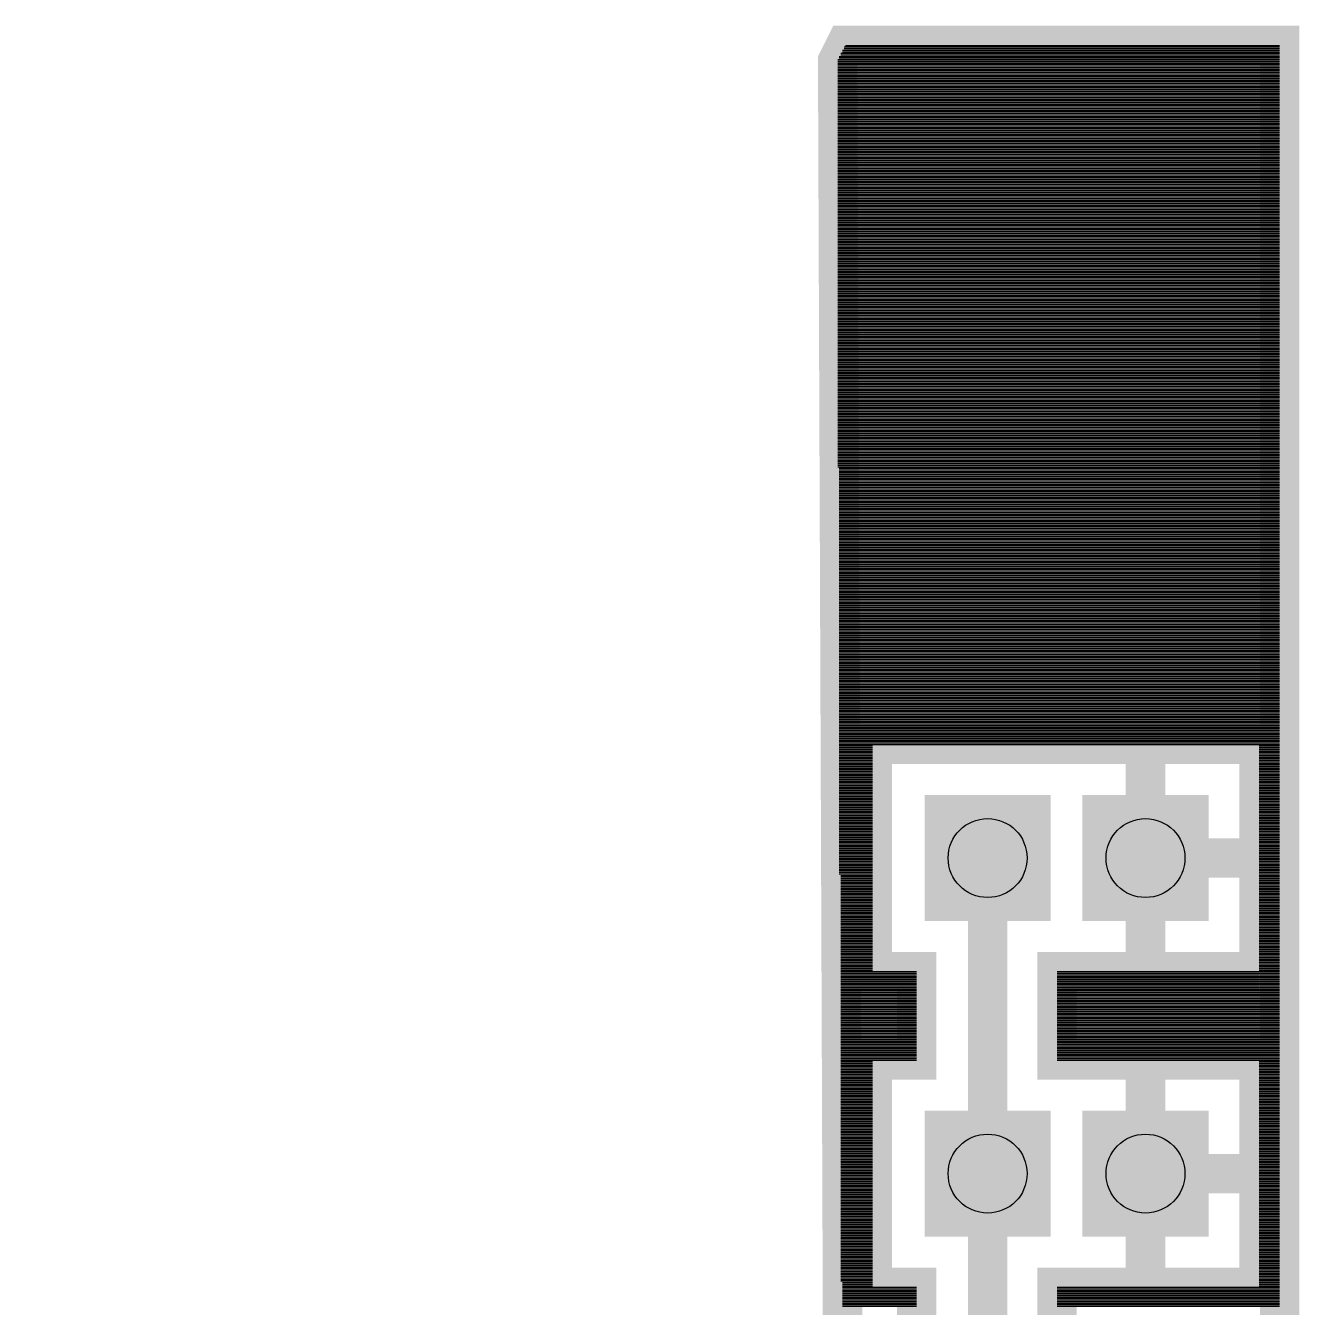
# Model space of a CAD drawing. Extents: x -0.8 to 0.8, y -0.8 to 0.8.
# Drawn here: x -0.005 to 0.802, y -0.013 to 0.799 of the extents above; entities that cross this region are included whole.
import ezdxf

# ---------------------------------------------------------------- set-up
doc = ezdxf.new("R2010")
doc.units = 0
doc.layers.get('0').update_dxf_attribs({"linetype": 'CONTINUOUS'})

# ---------------------------------------------------------------- blocks, each defined once
blk = doc.blocks.new('RPAD')
blk.add_trace([(-0.5, -0.5), (-0.5, 0.5), (0.5, -0.5), (0.5, 0.5)])

msp = doc.modelspace()

# ---------------------------------------------------------------- linework, layer by layer
for points, const_width in [([(0.51, 0.777), (0.515, -0.512), (-0.79, -0.507), (-0.79, -0.782), (0.79, -0.787), (0.79, 0.787), (0.515, 0.787), (0.51, 0.777)], 0.025), ([(-0.784, -0.787), (0.789, -0.787), (0.789, 0.787), (0.514, 0.787), (0.514, -0.511), (-0.785, -0.511), (-0.784, -0.787)], 0.008), ([(-0.147, -0.525), (-0.002, -0.525), (-0.002, -0.552), (0.047, -0.552), (0.047, -0.525), (0.192, -0.525), (0.192, -0.552), (0.481, -0.552), (0.56, -0.473), (0.56, -0.194), (0.532, -0.194), (0.532, -0.05), (0.56, -0.05), (0.56, 0), (0.532, 0), (0.532, 0.144), (0.56, 0.144), (0.56, 0.2), (0.532, 0.2), (0.532, 0.344), (0.777, 0.344), (0.777, 0.2)], 0.025), ([(0.705, 0.344), (0.705, 0.272)], 0.025), ([(0.605, 0.272), (0.605, 0.072), (0.605, -0.122)], 0.025), ([(0.777, 0.272), (0.705, 0.272)], 0.025), ([(0.705, 0.2), (0.705, 0.272)], 0.025), ([(0.777, 0.2), (0.649, 0.2), (0.649, 0.144), (0.777, 0.144), (0.777, 0), (0.649, 0), (0.649, -0.05)], 0.025), ([(0.705, 0.144), (0.705, 0.072)], 0.025), ([(0.777, 0.072), (0.705, 0.072)], 0.025), ([(0.705, 0), (0.705, 0.072)], 0.025)]:
    msp.add_lwpolyline(points, dxfattribs=dict(const_width=const_width))
for points in [[(0.511, 0.78), (0.79, 0.78)], [(0.512, 0.782), (0.79, 0.782)], [(0.512, 0.781), (0.79, 0.781)], [(0.513, 0.784), (0.79, 0.784)], [(0.513, 0.783), (0.79, 0.783)], [(0.514, 0.786), (0.79, 0.786)], [(0.514, 0.785), (0.79, 0.785)], [(0.515, 0.787), (0.79, 0.787)], [(0.51, 0.778), (0.79, 0.778)], [(0.51, 0.777), (0.79, 0.777)], [(0.51, 0.776), (0.79, 0.776)], [(0.51, 0.775), (0.79, 0.775)], [(0.51, 0.774), (0.79, 0.774)], [(0.51, 0.773), (0.79, 0.773)], [(0.51, 0.772), (0.79, 0.772)], [(0.511, 0.779), (0.79, 0.779)], [(0.51, 0.771), (0.79, 0.771)], [(0.51, 0.77), (0.79, 0.77)], [(0.51, 0.769), (0.79, 0.769)], [(0.51, 0.768), (0.79, 0.768)], [(0.51, 0.767), (0.79, 0.767)], [(0.51, 0.766), (0.79, 0.766)], [(0.51, 0.765), (0.79, 0.765)], [(0.51, 0.764), (0.79, 0.764)], [(0.51, 0.763), (0.79, 0.763)], [(0.51, 0.762), (0.79, 0.762)], [(0.51, 0.761), (0.79, 0.761)], [(0.51, 0.76), (0.79, 0.76)], [(0.51, 0.759), (0.79, 0.759)], [(0.51, 0.758), (0.79, 0.758)], [(0.51, 0.757), (0.79, 0.757)], [(0.51, 0.756), (0.79, 0.756)], [(0.51, 0.755), (0.79, 0.755)], [(0.51, 0.754), (0.79, 0.754)], [(0.51, 0.753), (0.79, 0.753)], [(0.51, 0.752), (0.79, 0.752)], [(0.51, 0.751), (0.79, 0.751)], [(0.51, 0.75), (0.79, 0.75)], [(0.51, 0.749), (0.79, 0.749)], [(0.51, 0.748), (0.79, 0.748)], [(0.51, 0.747), (0.79, 0.747)], [(0.51, 0.746), (0.79, 0.746)], [(0.51, 0.745), (0.79, 0.745)], [(0.51, 0.744), (0.79, 0.744)], [(0.51, 0.743), (0.79, 0.743)], [(0.51, 0.742), (0.79, 0.742)], [(0.51, 0.741), (0.79, 0.741)], [(0.51, 0.74), (0.79, 0.74)], [(0.51, 0.739), (0.79, 0.739)], [(0.51, 0.738), (0.79, 0.738)], [(0.51, 0.737), (0.79, 0.737)], [(0.51, 0.736), (0.79, 0.736)], [(0.51, 0.735), (0.79, 0.735)], [(0.51, 0.734), (0.79, 0.734)], [(0.51, 0.733), (0.79, 0.733)], [(0.51, 0.732), (0.79, 0.732)], [(0.51, 0.731), (0.79, 0.731)], [(0.51, 0.73), (0.79, 0.73)], [(0.51, 0.729), (0.79, 0.729)], [(0.51, 0.728), (0.79, 0.728)], [(0.51, 0.727), (0.79, 0.727)], [(0.51, 0.726), (0.79, 0.726)], [(0.51, 0.725), (0.79, 0.725)], [(0.51, 0.724), (0.79, 0.724)], [(0.51, 0.723), (0.79, 0.723)], [(0.51, 0.722), (0.79, 0.722)], [(0.51, 0.721), (0.79, 0.721)], [(0.51, 0.72), (0.79, 0.72)], [(0.51, 0.719), (0.79, 0.719)], [(0.51, 0.718), (0.79, 0.718)], [(0.51, 0.717), (0.79, 0.717)], [(0.51, 0.716), (0.79, 0.716)], [(0.51, 0.715), (0.79, 0.715)], [(0.51, 0.714), (0.79, 0.714)], [(0.51, 0.713), (0.79, 0.713)], [(0.51, 0.712), (0.79, 0.712)], [(0.51, 0.711), (0.79, 0.711)], [(0.51, 0.71), (0.79, 0.71)], [(0.51, 0.709), (0.79, 0.709)], [(0.51, 0.708), (0.79, 0.708)], [(0.51, 0.707), (0.79, 0.707)], [(0.51, 0.706), (0.79, 0.706)], [(0.51, 0.705), (0.79, 0.705)], [(0.51, 0.704), (0.79, 0.704)], [(0.51, 0.703), (0.79, 0.703)], [(0.51, 0.702), (0.79, 0.702)], [(0.51, 0.701), (0.79, 0.701)], [(0.51, 0.7), (0.79, 0.7)], [(0.51, 0.699), (0.79, 0.699)], [(0.51, 0.698), (0.79, 0.698)], [(0.51, 0.697), (0.79, 0.697)], [(0.51, 0.696), (0.79, 0.696)], [(0.51, 0.695), (0.79, 0.695)], [(0.51, 0.694), (0.79, 0.694)], [(0.51, 0.693), (0.79, 0.693)], [(0.51, 0.692), (0.79, 0.692)], [(0.51, 0.691), (0.79, 0.691)], [(0.51, 0.69), (0.79, 0.69)], [(0.51, 0.689), (0.79, 0.689)], [(0.51, 0.688), (0.79, 0.688)], [(0.51, 0.687), (0.79, 0.687)], [(0.51, 0.686), (0.79, 0.686)], [(0.51, 0.685), (0.79, 0.685)], [(0.51, 0.684), (0.79, 0.684)], [(0.51, 0.683), (0.79, 0.683)], [(0.51, 0.682), (0.79, 0.682)], [(0.51, 0.681), (0.79, 0.681)], [(0.51, 0.68), (0.79, 0.68)], [(0.51, 0.679), (0.79, 0.679)], [(0.51, 0.678), (0.79, 0.678)], [(0.51, 0.677), (0.79, 0.677)], [(0.51, 0.676), (0.79, 0.676)], [(0.51, 0.675), (0.79, 0.675)], [(0.51, 0.674), (0.79, 0.674)], [(0.51, 0.673), (0.79, 0.673)], [(0.51, 0.672), (0.79, 0.672)], [(0.51, 0.671), (0.79, 0.671)], [(0.51, 0.67), (0.79, 0.67)], [(0.51, 0.669), (0.79, 0.669)], [(0.51, 0.668), (0.79, 0.668)], [(0.51, 0.667), (0.79, 0.667)], [(0.51, 0.666), (0.79, 0.666)], [(0.51, 0.665), (0.79, 0.665)], [(0.51, 0.664), (0.79, 0.664)], [(0.51, 0.663), (0.79, 0.663)], [(0.51, 0.662), (0.79, 0.662)], [(0.51, 0.661), (0.79, 0.661)], [(0.51, 0.66), (0.79, 0.66)], [(0.51, 0.659), (0.79, 0.659)], [(0.51, 0.658), (0.79, 0.658)], [(0.51, 0.657), (0.79, 0.657)], [(0.51, 0.656), (0.79, 0.656)], [(0.51, 0.655), (0.79, 0.655)], [(0.51, 0.654), (0.79, 0.654)], [(0.51, 0.653), (0.79, 0.653)], [(0.51, 0.652), (0.79, 0.652)], [(0.51, 0.651), (0.79, 0.651)], [(0.51, 0.65), (0.79, 0.65)], [(0.51, 0.649), (0.79, 0.649)], [(0.51, 0.648), (0.79, 0.648)], [(0.51, 0.647), (0.79, 0.647)], [(0.51, 0.646), (0.79, 0.646)], [(0.51, 0.645), (0.79, 0.645)], [(0.51, 0.644), (0.79, 0.644)], [(0.51, 0.643), (0.79, 0.643)], [(0.51, 0.642), (0.79, 0.642)], [(0.51, 0.641), (0.79, 0.641)], [(0.51, 0.64), (0.79, 0.64)], [(0.51, 0.639), (0.79, 0.639)], [(0.51, 0.638), (0.79, 0.638)], [(0.51, 0.637), (0.79, 0.637)], [(0.51, 0.636), (0.79, 0.636)], [(0.51, 0.635), (0.79, 0.635)], [(0.51, 0.634), (0.79, 0.634)], [(0.51, 0.633), (0.79, 0.633)], [(0.51, 0.632), (0.79, 0.632)], [(0.51, 0.631), (0.79, 0.631)], [(0.51, 0.63), (0.79, 0.63)], [(0.51, 0.629), (0.79, 0.629)], [(0.51, 0.628), (0.79, 0.628)], [(0.51, 0.627), (0.79, 0.627)], [(0.51, 0.626), (0.79, 0.626)], [(0.51, 0.625), (0.79, 0.625)], [(0.51, 0.624), (0.79, 0.624)], [(0.51, 0.623), (0.79, 0.623)], [(0.51, 0.622), (0.79, 0.622)], [(0.51, 0.621), (0.79, 0.621)], [(0.51, 0.62), (0.79, 0.62)], [(0.51, 0.619), (0.79, 0.619)], [(0.51, 0.618), (0.79, 0.618)], [(0.51, 0.617), (0.79, 0.617)], [(0.51, 0.616), (0.79, 0.616)], [(0.51, 0.615), (0.79, 0.615)], [(0.51, 0.614), (0.79, 0.614)], [(0.51, 0.613), (0.79, 0.613)], [(0.51, 0.612), (0.79, 0.612)], [(0.51, 0.611), (0.79, 0.611)], [(0.51, 0.61), (0.79, 0.61)], [(0.51, 0.609), (0.79, 0.609)], [(0.51, 0.608), (0.79, 0.608)], [(0.51, 0.607), (0.79, 0.607)], [(0.51, 0.606), (0.79, 0.606)], [(0.51, 0.605), (0.79, 0.605)], [(0.51, 0.604), (0.79, 0.604)], [(0.51, 0.603), (0.79, 0.603)], [(0.51, 0.602), (0.79, 0.602)], [(0.51, 0.601), (0.79, 0.601)], [(0.51, 0.6), (0.79, 0.6)], [(0.51, 0.599), (0.79, 0.599)], [(0.51, 0.598), (0.79, 0.598)], [(0.51, 0.597), (0.79, 0.597)], [(0.51, 0.596), (0.79, 0.596)], [(0.51, 0.595), (0.79, 0.595)], [(0.51, 0.594), (0.79, 0.594)], [(0.51, 0.593), (0.79, 0.593)], [(0.51, 0.592), (0.79, 0.592)], [(0.51, 0.591), (0.79, 0.591)], [(0.51, 0.59), (0.79, 0.59)], [(0.51, 0.589), (0.79, 0.589)], [(0.51, 0.588), (0.79, 0.588)], [(0.51, 0.587), (0.79, 0.587)], [(0.51, 0.586), (0.79, 0.586)], [(0.51, 0.585), (0.79, 0.585)], [(0.51, 0.584), (0.79, 0.584)], [(0.51, 0.583), (0.79, 0.583)], [(0.51, 0.582), (0.79, 0.582)], [(0.51, 0.581), (0.79, 0.581)], [(0.51, 0.58), (0.79, 0.58)], [(0.51, 0.579), (0.79, 0.579)], [(0.51, 0.578), (0.79, 0.578)], [(0.51, 0.577), (0.79, 0.577)], [(0.51, 0.576), (0.79, 0.576)], [(0.51, 0.575), (0.79, 0.575)], [(0.51, 0.574), (0.79, 0.574)], [(0.51, 0.573), (0.79, 0.573)], [(0.51, 0.572), (0.79, 0.572)], [(0.51, 0.571), (0.79, 0.571)], [(0.51, 0.57), (0.79, 0.57)], [(0.51, 0.569), (0.79, 0.569)], [(0.51, 0.568), (0.79, 0.568)], [(0.51, 0.567), (0.79, 0.567)], [(0.51, 0.566), (0.79, 0.566)], [(0.51, 0.565), (0.79, 0.565)], [(0.51, 0.564), (0.79, 0.564)], [(0.51, 0.563), (0.79, 0.563)], [(0.51, 0.562), (0.79, 0.562)], [(0.51, 0.561), (0.79, 0.561)], [(0.51, 0.56), (0.79, 0.56)], [(0.51, 0.559), (0.79, 0.559)], [(0.51, 0.558), (0.79, 0.558)], [(0.51, 0.557), (0.79, 0.557)], [(0.51, 0.556), (0.79, 0.556)], [(0.51, 0.555), (0.79, 0.555)], [(0.51, 0.554), (0.79, 0.554)], [(0.51, 0.553), (0.79, 0.553)], [(0.51, 0.552), (0.79, 0.552)], [(0.51, 0.551), (0.79, 0.551)], [(0.51, 0.55), (0.79, 0.55)], [(0.51, 0.549), (0.79, 0.549)], [(0.51, 0.548), (0.79, 0.548)], [(0.51, 0.547), (0.79, 0.547)], [(0.51, 0.546), (0.79, 0.546)], [(0.51, 0.545), (0.79, 0.545)], [(0.51, 0.544), (0.79, 0.544)], [(0.51, 0.543), (0.79, 0.543)], [(0.51, 0.542), (0.79, 0.542)], [(0.51, 0.541), (0.79, 0.541)], [(0.51, 0.54), (0.79, 0.54)], [(0.51, 0.539), (0.79, 0.539)], [(0.51, 0.538), (0.79, 0.538)], [(0.51, 0.537), (0.79, 0.537)], [(0.51, 0.536), (0.79, 0.536)], [(0.51, 0.535), (0.79, 0.535)], [(0.51, 0.534), (0.79, 0.534)], [(0.51, 0.533), (0.79, 0.533)], [(0.51, 0.532), (0.79, 0.532)], [(0.51, 0.531), (0.79, 0.531)], [(0.51, 0.53), (0.79, 0.53)], [(0.51, 0.529), (0.79, 0.529)], [(0.51, 0.528), (0.79, 0.528)], [(0.51, 0.527), (0.79, 0.527)], [(0.51, 0.526), (0.79, 0.526)], [(0.51, 0.525), (0.79, 0.525)], [(0.51, 0.524), (0.79, 0.524)], [(0.51, 0.523), (0.79, 0.523)], [(0.51, 0.522), (0.79, 0.522)], [(0.51, 0.521), (0.79, 0.521)], [(0.51, 0.52), (0.79, 0.52)], [(0.511, 0.519), (0.79, 0.519)], [(0.511, 0.518), (0.79, 0.518)], [(0.511, 0.517), (0.79, 0.517)], [(0.511, 0.516), (0.79, 0.516)], [(0.511, 0.515), (0.79, 0.515)], [(0.511, 0.514), (0.79, 0.514)], [(0.511, 0.513), (0.79, 0.513)], [(0.511, 0.512), (0.79, 0.512)], [(0.511, 0.511), (0.79, 0.511)], [(0.511, 0.51), (0.79, 0.51)], [(0.511, 0.509), (0.79, 0.509)], [(0.511, 0.508), (0.79, 0.508)], [(0.511, 0.507), (0.79, 0.507)], [(0.511, 0.506), (0.79, 0.506)], [(0.511, 0.505), (0.79, 0.505)], [(0.511, 0.504), (0.79, 0.504)], [(0.511, 0.503), (0.79, 0.503)], [(0.511, 0.502), (0.79, 0.502)], [(0.511, 0.501), (0.79, 0.501)], [(0.511, 0.5), (0.79, 0.5)], [(0.511, 0.499), (0.79, 0.499)], [(0.511, 0.498), (0.79, 0.498)], [(0.511, 0.497), (0.79, 0.497)], [(0.511, 0.496), (0.79, 0.496)], [(0.511, 0.495), (0.79, 0.495)], [(0.511, 0.494), (0.79, 0.494)], [(0.511, 0.493), (0.79, 0.493)], [(0.511, 0.492), (0.79, 0.492)], [(0.511, 0.491), (0.79, 0.491)], [(0.511, 0.49), (0.79, 0.49)], [(0.511, 0.489), (0.79, 0.489)], [(0.511, 0.488), (0.79, 0.488)], [(0.511, 0.487), (0.79, 0.487)], [(0.511, 0.486), (0.79, 0.486)], [(0.511, 0.485), (0.79, 0.485)], [(0.511, 0.484), (0.79, 0.484)], [(0.511, 0.483), (0.79, 0.483)], [(0.511, 0.482), (0.79, 0.482)], [(0.511, 0.481), (0.79, 0.481)], [(0.511, 0.48), (0.79, 0.48)], [(0.511, 0.479), (0.79, 0.479)], [(0.511, 0.478), (0.79, 0.478)], [(0.511, 0.477), (0.79, 0.477)], [(0.511, 0.476), (0.79, 0.476)], [(0.511, 0.475), (0.79, 0.475)], [(0.511, 0.474), (0.79, 0.474)], [(0.511, 0.473), (0.79, 0.473)], [(0.511, 0.472), (0.79, 0.472)], [(0.511, 0.471), (0.79, 0.471)], [(0.511, 0.47), (0.79, 0.47)], [(0.511, 0.469), (0.79, 0.469)], [(0.511, 0.468), (0.79, 0.468)], [(0.511, 0.467), (0.79, 0.467)], [(0.511, 0.466), (0.79, 0.466)], [(0.511, 0.465), (0.79, 0.465)], [(0.511, 0.464), (0.79, 0.464)], [(0.511, 0.463), (0.79, 0.463)], [(0.511, 0.462), (0.79, 0.462)], [(0.511, 0.461), (0.79, 0.461)], [(0.511, 0.46), (0.79, 0.46)], [(0.511, 0.459), (0.79, 0.459)], [(0.511, 0.458), (0.79, 0.458)], [(0.511, 0.457), (0.79, 0.457)], [(0.511, 0.456), (0.79, 0.456)], [(0.511, 0.455), (0.79, 0.455)], [(0.511, 0.454), (0.79, 0.454)], [(0.511, 0.453), (0.79, 0.453)], [(0.511, 0.452), (0.79, 0.452)], [(0.511, 0.451), (0.79, 0.451)], [(0.511, 0.45), (0.79, 0.45)], [(0.511, 0.449), (0.79, 0.449)], [(0.511, 0.448), (0.79, 0.448)], [(0.511, 0.447), (0.79, 0.447)], [(0.511, 0.446), (0.79, 0.446)], [(0.511, 0.445), (0.79, 0.445)], [(0.511, 0.444), (0.79, 0.444)], [(0.511, 0.443), (0.79, 0.443)], [(0.511, 0.442), (0.79, 0.442)], [(0.511, 0.441), (0.79, 0.441)], [(0.511, 0.44), (0.79, 0.44)], [(0.511, 0.439), (0.79, 0.439)], [(0.511, 0.438), (0.79, 0.438)], [(0.511, 0.437), (0.79, 0.437)], [(0.511, 0.436), (0.79, 0.436)], [(0.511, 0.435), (0.79, 0.435)], [(0.511, 0.434), (0.79, 0.434)], [(0.511, 0.433), (0.79, 0.433)], [(0.511, 0.432), (0.79, 0.432)], [(0.511, 0.431), (0.79, 0.431)], [(0.511, 0.43), (0.79, 0.43)], [(0.511, 0.429), (0.79, 0.429)], [(0.511, 0.428), (0.79, 0.428)], [(0.511, 0.427), (0.79, 0.427)], [(0.511, 0.426), (0.79, 0.426)], [(0.511, 0.425), (0.79, 0.425)], [(0.511, 0.424), (0.79, 0.424)], [(0.511, 0.423), (0.79, 0.423)], [(0.511, 0.422), (0.79, 0.422)], [(0.511, 0.421), (0.79, 0.421)], [(0.511, 0.42), (0.79, 0.42)], [(0.511, 0.419), (0.79, 0.419)], [(0.511, 0.418), (0.79, 0.418)], [(0.511, 0.417), (0.79, 0.417)], [(0.511, 0.416), (0.79, 0.416)], [(0.511, 0.415), (0.79, 0.415)], [(0.511, 0.414), (0.79, 0.414)], [(0.511, 0.413), (0.79, 0.413)], [(0.511, 0.412), (0.79, 0.412)], [(0.511, 0.411), (0.79, 0.411)], [(0.511, 0.41), (0.79, 0.41)], [(0.511, 0.409), (0.79, 0.409)], [(0.511, 0.408), (0.79, 0.408)], [(0.511, 0.407), (0.79, 0.407)], [(0.511, 0.406), (0.79, 0.406)], [(0.511, 0.405), (0.79, 0.405)], [(0.511, 0.404), (0.79, 0.404)], [(0.511, 0.403), (0.79, 0.403)], [(0.511, 0.402), (0.79, 0.402)], [(0.511, 0.401), (0.79, 0.401)], [(0.511, 0.4), (0.79, 0.4)], [(0.511, 0.399), (0.79, 0.399)], [(0.511, 0.398), (0.79, 0.398)], [(0.511, 0.397), (0.79, 0.397)], [(0.511, 0.396), (0.79, 0.396)], [(0.511, 0.395), (0.79, 0.395)], [(0.511, 0.394), (0.79, 0.394)], [(0.511, 0.393), (0.79, 0.393)], [(0.511, 0.392), (0.79, 0.392)], [(0.511, 0.391), (0.79, 0.391)], [(0.511, 0.39), (0.79, 0.39)], [(0.511, 0.389), (0.79, 0.389)], [(0.511, 0.388), (0.79, 0.388)], [(0.511, 0.387), (0.79, 0.387)], [(0.511, 0.386), (0.79, 0.386)], [(0.511, 0.385), (0.79, 0.385)], [(0.511, 0.384), (0.79, 0.384)], [(0.511, 0.383), (0.79, 0.383)], [(0.511, 0.382), (0.79, 0.382)], [(0.511, 0.381), (0.79, 0.381)], [(0.511, 0.38), (0.79, 0.38)], [(0.511, 0.379), (0.79, 0.379)], [(0.511, 0.378), (0.79, 0.378)], [(0.511, 0.377), (0.79, 0.377)], [(0.511, 0.376), (0.79, 0.376)], [(0.511, 0.375), (0.79, 0.375)], [(0.511, 0.374), (0.79, 0.374)], [(0.511, 0.373), (0.79, 0.373)], [(0.511, 0.372), (0.79, 0.372)], [(0.511, 0.371), (0.79, 0.371)], [(0.511, 0.37), (0.79, 0.37)], [(0.511, 0.369), (0.79, 0.369)], [(0.511, 0.368), (0.79, 0.368)], [(0.511, 0.367), (0.79, 0.367)], [(0.511, 0.366), (0.79, 0.366)], [(0.511, 0.365), (0.79, 0.365)], [(0.511, 0.364), (0.79, 0.364)], [(0.511, 0.363), (0.79, 0.363)], [(0.511, 0.362), (0.79, 0.362)], [(0.511, 0.361), (0.79, 0.361)], [(0.511, 0.36), (0.79, 0.36)], [(0.511, 0.359), (0.79, 0.359)], [(0.511, 0.358), (0.79, 0.358)], [(0.511, 0.357), (0.79, 0.357)], [(0.511, 0.356), (0.79, 0.356)], [(0.511, 0.355), (0.79, 0.355)], [(0.511, 0.354), (0.79, 0.354)], [(0.511, 0.353), (0.79, 0.353)], [(0.511, 0.352), (0.79, 0.352)], [(0.511, 0.351), (0.79, 0.351)], [(0.511, 0.35), (0.79, 0.35)], [(0.511, 0.349), (0.79, 0.349)], [(0.511, 0.348), (0.79, 0.348)], [(0.511, 0.347), (0.79, 0.347)], [(0.511, 0.346), (0.79, 0.346)], [(0.511, 0.345), (0.79, 0.345)], [(0.511, 0.344), (0.79, 0.344)], [(0.511, 0.343), (0.532, 0.343)], [(0.511, 0.342), (0.532, 0.342)], [(0.777, 0.343), (0.79, 0.343)], [(0.777, 0.342), (0.79, 0.342)], [(0.511, 0.341), (0.532, 0.341)], [(0.511, 0.34), (0.532, 0.34)], [(0.511, 0.339), (0.532, 0.339)], [(0.511, 0.338), (0.532, 0.338)], [(0.511, 0.337), (0.532, 0.337)], [(0.511, 0.336), (0.532, 0.336)], [(0.511, 0.335), (0.532, 0.335)], [(0.511, 0.334), (0.532, 0.334)], [(0.777, 0.341), (0.79, 0.341)], [(0.777, 0.34), (0.79, 0.34)], [(0.777, 0.339), (0.79, 0.339)], [(0.777, 0.338), (0.79, 0.338)], [(0.777, 0.337), (0.79, 0.337)], [(0.777, 0.336), (0.79, 0.336)], [(0.777, 0.335), (0.79, 0.335)], [(0.777, 0.334), (0.79, 0.334)], [(0.511, 0.333), (0.532, 0.333)], [(0.511, 0.332), (0.532, 0.332)], [(0.511, 0.331), (0.532, 0.331)], [(0.511, 0.33), (0.532, 0.33)], [(0.511, 0.329), (0.532, 0.329)], [(0.511, 0.328), (0.532, 0.328)], [(0.511, 0.327), (0.532, 0.327)], [(0.511, 0.326), (0.532, 0.326)], [(0.511, 0.325), (0.532, 0.325)], [(0.777, 0.333), (0.79, 0.333)], [(0.777, 0.332), (0.79, 0.332)], [(0.777, 0.331), (0.79, 0.331)], [(0.777, 0.33), (0.79, 0.33)], [(0.777, 0.329), (0.79, 0.329)], [(0.777, 0.328), (0.79, 0.328)], [(0.777, 0.327), (0.79, 0.327)], [(0.777, 0.326), (0.79, 0.326)], [(0.777, 0.325), (0.79, 0.325)], [(0.511, 0.324), (0.532, 0.324)], [(0.511, 0.323), (0.532, 0.323)], [(0.511, 0.322), (0.532, 0.322)], [(0.511, 0.321), (0.532, 0.321)], [(0.511, 0.32), (0.532, 0.32)], [(0.511, 0.319), (0.532, 0.319)], [(0.511, 0.318), (0.532, 0.318)], [(0.511, 0.317), (0.532, 0.317)], [(0.777, 0.324), (0.79, 0.324)], [(0.777, 0.323), (0.79, 0.323)], [(0.777, 0.322), (0.79, 0.322)], [(0.777, 0.321), (0.79, 0.321)], [(0.777, 0.32), (0.79, 0.32)], [(0.777, 0.319), (0.79, 0.319)], [(0.777, 0.318), (0.79, 0.318)], [(0.777, 0.317), (0.79, 0.317)], [(0.511, 0.316), (0.532, 0.316)], [(0.511, 0.315), (0.532, 0.315)], [(0.511, 0.314), (0.532, 0.314)], [(0.511, 0.313), (0.532, 0.313)], [(0.511, 0.312), (0.532, 0.312)], [(0.511, 0.311), (0.532, 0.311)], [(0.511, 0.31), (0.532, 0.31)], [(0.511, 0.309), (0.532, 0.309)], [(0.777, 0.316), (0.79, 0.316)], [(0.777, 0.315), (0.79, 0.315)], [(0.777, 0.314), (0.79, 0.314)], [(0.777, 0.313), (0.79, 0.313)], [(0.777, 0.312), (0.79, 0.312)], [(0.777, 0.311), (0.79, 0.311)], [(0.777, 0.31), (0.79, 0.31)], [(0.777, 0.309), (0.79, 0.309)], [(0.511, 0.308), (0.532, 0.308)], [(0.511, 0.307), (0.532, 0.307)], [(0.511, 0.306), (0.532, 0.306)], [(0.511, 0.305), (0.532, 0.305)], [(0.511, 0.304), (0.532, 0.304)], [(0.511, 0.303), (0.532, 0.303)], [(0.511, 0.302), (0.532, 0.302)], [(0.511, 0.301), (0.532, 0.301)], [(0.777, 0.308), (0.79, 0.308)], [(0.777, 0.307), (0.79, 0.307)], [(0.777, 0.306), (0.79, 0.306)], [(0.777, 0.305), (0.79, 0.305)], [(0.777, 0.304), (0.79, 0.304)], [(0.777, 0.303), (0.79, 0.303)], [(0.777, 0.302), (0.79, 0.302)], [(0.777, 0.301), (0.79, 0.301)], [(0.511, 0.3), (0.532, 0.3)], [(0.511, 0.299), (0.532, 0.299)], [(0.511, 0.298), (0.532, 0.298)], [(0.511, 0.297), (0.532, 0.297)], [(0.511, 0.296), (0.532, 0.296)], [(0.511, 0.295), (0.532, 0.295)], [(0.511, 0.294), (0.532, 0.294)], [(0.511, 0.293), (0.532, 0.293)], [(0.777, 0.3), (0.79, 0.3)], [(0.777, 0.299), (0.79, 0.299)], [(0.777, 0.298), (0.79, 0.298)], [(0.777, 0.297), (0.79, 0.297)], [(0.777, 0.296), (0.79, 0.296)], [(0.777, 0.295), (0.79, 0.295)], [(0.777, 0.294), (0.79, 0.294)], [(0.777, 0.293), (0.79, 0.293)], [(0.511, 0.292), (0.532, 0.292)], [(0.511, 0.291), (0.532, 0.291)], [(0.511, 0.29), (0.532, 0.29)], [(0.511, 0.289), (0.532, 0.289)], [(0.511, 0.288), (0.532, 0.288)], [(0.511, 0.287), (0.532, 0.287)], [(0.511, 0.286), (0.532, 0.286)], [(0.511, 0.285), (0.532, 0.285)], [(0.777, 0.292), (0.79, 0.292)], [(0.777, 0.291), (0.79, 0.291)], [(0.777, 0.29), (0.79, 0.29)], [(0.777, 0.289), (0.79, 0.289)], [(0.777, 0.288), (0.79, 0.288)], [(0.777, 0.287), (0.79, 0.287)], [(0.777, 0.286), (0.79, 0.286)], [(0.777, 0.285), (0.79, 0.285)], [(0.511, 0.284), (0.532, 0.284)], [(0.511, 0.283), (0.532, 0.283)], [(0.511, 0.282), (0.532, 0.282)], [(0.511, 0.281), (0.532, 0.281)], [(0.511, 0.28), (0.532, 0.28)], [(0.511, 0.279), (0.532, 0.279)], [(0.511, 0.278), (0.532, 0.278)], [(0.511, 0.277), (0.532, 0.277)], [(0.777, 0.284), (0.79, 0.284)], [(0.777, 0.283), (0.79, 0.283)], [(0.777, 0.282), (0.79, 0.282)], [(0.777, 0.281), (0.79, 0.281)], [(0.777, 0.28), (0.79, 0.28)], [(0.777, 0.279), (0.79, 0.279)], [(0.777, 0.278), (0.79, 0.278)], [(0.777, 0.277), (0.79, 0.277)], [(0.511, 0.276), (0.532, 0.276)], [(0.511, 0.275), (0.532, 0.275)], [(0.511, 0.274), (0.532, 0.274)], [(0.511, 0.273), (0.532, 0.273)], [(0.511, 0.272), (0.532, 0.272)], [(0.511, 0.271), (0.532, 0.271)], [(0.511, 0.27), (0.532, 0.27)], [(0.511, 0.269), (0.532, 0.269)], [(0.777, 0.276), (0.79, 0.276)], [(0.777, 0.275), (0.79, 0.275)], [(0.777, 0.274), (0.79, 0.274)], [(0.777, 0.273), (0.79, 0.273)], [(0.777, 0.272), (0.79, 0.272)], [(0.777, 0.271), (0.79, 0.271)], [(0.777, 0.27), (0.79, 0.27)], [(0.777, 0.269), (0.79, 0.269)], [(0.511, 0.268), (0.532, 0.268)], [(0.511, 0.267), (0.532, 0.267)], [(0.511, 0.266), (0.532, 0.266)], [(0.511, 0.265), (0.532, 0.265)], [(0.511, 0.264), (0.532, 0.264)], [(0.511, 0.263), (0.532, 0.263)], [(0.511, 0.262), (0.532, 0.262)], [(0.512, 0.261), (0.532, 0.261)], [(0.512, 0.26), (0.532, 0.26)], [(0.777, 0.268), (0.79, 0.268)], [(0.777, 0.267), (0.79, 0.267)], [(0.777, 0.266), (0.79, 0.266)], [(0.777, 0.265), (0.79, 0.265)], [(0.777, 0.264), (0.79, 0.264)], [(0.777, 0.263), (0.79, 0.263)], [(0.777, 0.262), (0.79, 0.262)], [(0.777, 0.261), (0.79, 0.261)], [(0.777, 0.26), (0.79, 0.26)], [(0.512, 0.259), (0.532, 0.259)], [(0.512, 0.258), (0.532, 0.258)], [(0.512, 0.257), (0.532, 0.257)], [(0.512, 0.256), (0.532, 0.256)], [(0.512, 0.255), (0.532, 0.255)], [(0.512, 0.254), (0.532, 0.254)], [(0.512, 0.253), (0.532, 0.253)], [(0.512, 0.252), (0.532, 0.252)], [(0.777, 0.259), (0.79, 0.259)], [(0.777, 0.258), (0.79, 0.258)], [(0.777, 0.257), (0.79, 0.257)], [(0.777, 0.256), (0.79, 0.256)], [(0.777, 0.255), (0.79, 0.255)], [(0.777, 0.254), (0.79, 0.254)], [(0.777, 0.253), (0.79, 0.253)], [(0.777, 0.252), (0.79, 0.252)], [(0.512, 0.251), (0.532, 0.251)], [(0.512, 0.25), (0.532, 0.25)], [(0.512, 0.249), (0.532, 0.249)], [(0.512, 0.248), (0.532, 0.248)], [(0.512, 0.247), (0.532, 0.247)], [(0.512, 0.246), (0.532, 0.246)], [(0.512, 0.245), (0.532, 0.245)], [(0.512, 0.244), (0.532, 0.244)], [(0.777, 0.251), (0.79, 0.251)], [(0.777, 0.25), (0.79, 0.25)], [(0.777, 0.249), (0.79, 0.249)], [(0.777, 0.248), (0.79, 0.248)], [(0.777, 0.247), (0.79, 0.247)], [(0.777, 0.246), (0.79, 0.246)], [(0.777, 0.245), (0.79, 0.245)], [(0.777, 0.244), (0.79, 0.244)], [(0.512, 0.243), (0.532, 0.243)], [(0.512, 0.242), (0.532, 0.242)], [(0.512, 0.241), (0.532, 0.241)], [(0.512, 0.24), (0.532, 0.24)], [(0.512, 0.239), (0.532, 0.239)], [(0.512, 0.238), (0.532, 0.238)], [(0.512, 0.237), (0.532, 0.237)], [(0.512, 0.236), (0.532, 0.236)], [(0.777, 0.243), (0.79, 0.243)], [(0.777, 0.242), (0.79, 0.242)], [(0.777, 0.241), (0.79, 0.241)], [(0.777, 0.24), (0.79, 0.24)], [(0.777, 0.239), (0.79, 0.239)], [(0.777, 0.238), (0.79, 0.238)], [(0.777, 0.237), (0.79, 0.237)], [(0.777, 0.236), (0.79, 0.236)], [(0.512, 0.235), (0.532, 0.235)], [(0.512, 0.234), (0.532, 0.234)], [(0.512, 0.233), (0.532, 0.233)], [(0.512, 0.232), (0.532, 0.232)], [(0.512, 0.231), (0.532, 0.231)], [(0.512, 0.23), (0.532, 0.23)], [(0.512, 0.229), (0.532, 0.229)], [(0.512, 0.228), (0.532, 0.228)], [(0.777, 0.235), (0.79, 0.235)], [(0.777, 0.234), (0.79, 0.234)], [(0.777, 0.233), (0.79, 0.233)], [(0.777, 0.232), (0.79, 0.232)], [(0.777, 0.231), (0.79, 0.231)], [(0.777, 0.23), (0.79, 0.23)], [(0.777, 0.229), (0.79, 0.229)], [(0.777, 0.228), (0.79, 0.228)], [(0.512, 0.227), (0.532, 0.227)], [(0.512, 0.226), (0.532, 0.226)], [(0.512, 0.225), (0.532, 0.225)], [(0.512, 0.224), (0.532, 0.224)], [(0.512, 0.223), (0.532, 0.223)], [(0.512, 0.222), (0.532, 0.222)], [(0.512, 0.221), (0.532, 0.221)], [(0.512, 0.22), (0.532, 0.22)], [(0.777, 0.227), (0.79, 0.227)], [(0.777, 0.226), (0.79, 0.226)], [(0.777, 0.225), (0.79, 0.225)], [(0.777, 0.224), (0.79, 0.224)], [(0.777, 0.223), (0.79, 0.223)], [(0.777, 0.222), (0.79, 0.222)], [(0.777, 0.221), (0.79, 0.221)], [(0.777, 0.22), (0.79, 0.22)], [(0.512, 0.219), (0.532, 0.219)], [(0.512, 0.218), (0.532, 0.218)], [(0.512, 0.217), (0.532, 0.217)], [(0.512, 0.216), (0.532, 0.216)], [(0.512, 0.215), (0.532, 0.215)], [(0.512, 0.214), (0.532, 0.214)], [(0.512, 0.213), (0.532, 0.213)], [(0.512, 0.212), (0.532, 0.212)], [(0.777, 0.219), (0.79, 0.219)], [(0.777, 0.218), (0.79, 0.218)], [(0.777, 0.217), (0.79, 0.217)], [(0.777, 0.216), (0.79, 0.216)], [(0.777, 0.215), (0.79, 0.215)], [(0.777, 0.214), (0.79, 0.214)], [(0.777, 0.213), (0.79, 0.213)], [(0.777, 0.212), (0.79, 0.212)], [(0.512, 0.211), (0.532, 0.211)], [(0.512, 0.21), (0.532, 0.21)], [(0.512, 0.209), (0.532, 0.209)], [(0.512, 0.208), (0.532, 0.208)], [(0.512, 0.207), (0.532, 0.207)], [(0.512, 0.206), (0.532, 0.206)], [(0.512, 0.205), (0.532, 0.205)], [(0.512, 0.204), (0.532, 0.204)], [(0.777, 0.211), (0.79, 0.211)], [(0.777, 0.21), (0.79, 0.21)], [(0.777, 0.209), (0.79, 0.209)], [(0.777, 0.208), (0.79, 0.208)], [(0.777, 0.207), (0.79, 0.207)], [(0.777, 0.206), (0.79, 0.206)], [(0.777, 0.205), (0.79, 0.205)], [(0.777, 0.204), (0.79, 0.204)], [(0.512, 0.203), (0.532, 0.203)], [(0.512, 0.202), (0.532, 0.202)], [(0.512, 0.201), (0.532, 0.201)], [(0.512, 0.2), (0.56, 0.2)], [(0.512, 0.199), (0.56, 0.199)], [(0.512, 0.198), (0.56, 0.198)], [(0.512, 0.197), (0.56, 0.197)], [(0.512, 0.196), (0.56, 0.196)], [(0.512, 0.195), (0.56, 0.195)], [(0.649, 0.2), (0.79, 0.2)], [(0.649, 0.199), (0.79, 0.199)], [(0.649, 0.198), (0.79, 0.198)], [(0.649, 0.197), (0.79, 0.197)], [(0.649, 0.196), (0.79, 0.196)], [(0.649, 0.195), (0.79, 0.195)], [(0.777, 0.203), (0.79, 0.203)], [(0.777, 0.202), (0.79, 0.202)], [(0.777, 0.201), (0.79, 0.201)], [(0.512, 0.194), (0.56, 0.194)], [(0.512, 0.193), (0.56, 0.193)], [(0.512, 0.192), (0.56, 0.192)], [(0.512, 0.191), (0.56, 0.191)], [(0.512, 0.19), (0.56, 0.19)], [(0.512, 0.189), (0.56, 0.189)], [(0.512, 0.188), (0.56, 0.188)], [(0.512, 0.187), (0.56, 0.187)], [(0.649, 0.194), (0.79, 0.194)], [(0.649, 0.193), (0.79, 0.193)], [(0.649, 0.192), (0.79, 0.192)], [(0.649, 0.191), (0.79, 0.191)], [(0.649, 0.19), (0.79, 0.19)], [(0.649, 0.189), (0.79, 0.189)], [(0.649, 0.188), (0.79, 0.188)], [(0.649, 0.187), (0.79, 0.187)], [(0.512, 0.186), (0.56, 0.186)], [(0.512, 0.185), (0.56, 0.185)], [(0.512, 0.184), (0.56, 0.184)], [(0.512, 0.183), (0.56, 0.183)], [(0.512, 0.182), (0.56, 0.182)], [(0.512, 0.181), (0.56, 0.181)], [(0.512, 0.18), (0.56, 0.18)], [(0.512, 0.179), (0.56, 0.179)], [(0.649, 0.186), (0.79, 0.186)], [(0.649, 0.185), (0.79, 0.185)], [(0.649, 0.184), (0.79, 0.184)], [(0.649, 0.183), (0.79, 0.183)], [(0.649, 0.182), (0.79, 0.182)], [(0.649, 0.181), (0.79, 0.181)], [(0.649, 0.18), (0.79, 0.18)], [(0.649, 0.179), (0.79, 0.179)], [(0.512, 0.178), (0.56, 0.178)], [(0.512, 0.177), (0.56, 0.177)], [(0.512, 0.176), (0.56, 0.176)], [(0.512, 0.175), (0.56, 0.175)], [(0.512, 0.174), (0.56, 0.174)], [(0.512, 0.173), (0.56, 0.173)], [(0.512, 0.172), (0.56, 0.172)], [(0.512, 0.171), (0.56, 0.171)], [(0.649, 0.178), (0.79, 0.178)], [(0.649, 0.177), (0.79, 0.177)], [(0.649, 0.176), (0.79, 0.176)], [(0.649, 0.175), (0.79, 0.175)], [(0.649, 0.174), (0.79, 0.174)], [(0.649, 0.173), (0.79, 0.173)], [(0.649, 0.172), (0.79, 0.172)], [(0.649, 0.171), (0.79, 0.171)], [(0.512, 0.17), (0.56, 0.17)], [(0.512, 0.169), (0.56, 0.169)], [(0.512, 0.168), (0.56, 0.168)], [(0.512, 0.167), (0.56, 0.167)], [(0.512, 0.166), (0.56, 0.166)], [(0.512, 0.165), (0.56, 0.165)], [(0.512, 0.164), (0.56, 0.164)], [(0.512, 0.163), (0.56, 0.163)], [(0.649, 0.17), (0.79, 0.17)], [(0.649, 0.169), (0.79, 0.169)], [(0.649, 0.168), (0.79, 0.168)], [(0.649, 0.167), (0.79, 0.167)], [(0.649, 0.166), (0.79, 0.166)], [(0.649, 0.165), (0.79, 0.165)], [(0.649, 0.164), (0.79, 0.164)], [(0.649, 0.163), (0.79, 0.163)], [(0.512, 0.162), (0.56, 0.162)], [(0.512, 0.161), (0.56, 0.161)], [(0.512, 0.16), (0.56, 0.16)], [(0.512, 0.159), (0.56, 0.159)], [(0.512, 0.158), (0.56, 0.158)], [(0.512, 0.157), (0.56, 0.157)], [(0.512, 0.156), (0.56, 0.156)], [(0.512, 0.155), (0.56, 0.155)], [(0.649, 0.162), (0.79, 0.162)], [(0.649, 0.161), (0.79, 0.161)], [(0.649, 0.16), (0.79, 0.16)], [(0.649, 0.159), (0.79, 0.159)], [(0.649, 0.158), (0.79, 0.158)], [(0.649, 0.157), (0.79, 0.157)], [(0.649, 0.156), (0.79, 0.156)], [(0.649, 0.155), (0.79, 0.155)], [(0.512, 0.154), (0.56, 0.154)], [(0.512, 0.153), (0.56, 0.153)], [(0.512, 0.152), (0.56, 0.152)], [(0.512, 0.151), (0.56, 0.151)], [(0.512, 0.15), (0.56, 0.15)], [(0.512, 0.149), (0.56, 0.149)], [(0.512, 0.148), (0.56, 0.148)], [(0.512, 0.147), (0.56, 0.147)], [(0.649, 0.154), (0.79, 0.154)], [(0.649, 0.153), (0.79, 0.153)], [(0.649, 0.152), (0.79, 0.152)], [(0.649, 0.151), (0.79, 0.151)], [(0.649, 0.15), (0.79, 0.15)], [(0.649, 0.149), (0.79, 0.149)], [(0.649, 0.148), (0.79, 0.148)], [(0.649, 0.147), (0.79, 0.147)], [(0.512, 0.146), (0.56, 0.146)], [(0.512, 0.145), (0.56, 0.145)], [(0.512, 0.144), (0.56, 0.144)], [(0.512, 0.143), (0.532, 0.143)], [(0.512, 0.142), (0.532, 0.142)], [(0.512, 0.141), (0.532, 0.141)], [(0.512, 0.14), (0.532, 0.14)], [(0.512, 0.139), (0.532, 0.139)], [(0.649, 0.146), (0.79, 0.146)], [(0.649, 0.145), (0.79, 0.145)], [(0.649, 0.144), (0.79, 0.144)], [(0.777, 0.143), (0.79, 0.143)], [(0.777, 0.142), (0.79, 0.142)], [(0.777, 0.141), (0.79, 0.141)], [(0.777, 0.14), (0.79, 0.14)], [(0.777, 0.139), (0.79, 0.139)], [(0.512, 0.138), (0.532, 0.138)], [(0.512, 0.137), (0.532, 0.137)], [(0.512, 0.136), (0.532, 0.136)], [(0.512, 0.135), (0.532, 0.135)], [(0.512, 0.134), (0.532, 0.134)], [(0.512, 0.133), (0.532, 0.133)], [(0.512, 0.132), (0.532, 0.132)], [(0.512, 0.131), (0.532, 0.131)], [(0.512, 0.13), (0.532, 0.13)], [(0.777, 0.138), (0.79, 0.138)], [(0.777, 0.137), (0.79, 0.137)], [(0.777, 0.136), (0.79, 0.136)], [(0.777, 0.135), (0.79, 0.135)], [(0.777, 0.134), (0.79, 0.134)], [(0.777, 0.133), (0.79, 0.133)], [(0.777, 0.132), (0.79, 0.132)], [(0.777, 0.131), (0.79, 0.131)], [(0.777, 0.13), (0.79, 0.13)], [(0.512, 0.129), (0.532, 0.129)], [(0.512, 0.128), (0.532, 0.128)], [(0.512, 0.127), (0.532, 0.127)], [(0.512, 0.126), (0.532, 0.126)], [(0.512, 0.125), (0.532, 0.125)], [(0.512, 0.124), (0.532, 0.124)], [(0.512, 0.123), (0.532, 0.123)], [(0.512, 0.122), (0.532, 0.122)], [(0.777, 0.129), (0.79, 0.129)], [(0.777, 0.128), (0.79, 0.128)], [(0.777, 0.127), (0.79, 0.127)], [(0.777, 0.126), (0.79, 0.126)], [(0.777, 0.125), (0.79, 0.125)], [(0.777, 0.124), (0.79, 0.124)], [(0.777, 0.123), (0.79, 0.123)], [(0.777, 0.122), (0.79, 0.122)], [(0.512, 0.121), (0.532, 0.121)], [(0.512, 0.12), (0.532, 0.12)], [(0.512, 0.119), (0.532, 0.119)], [(0.512, 0.118), (0.532, 0.118)], [(0.512, 0.117), (0.532, 0.117)], [(0.512, 0.116), (0.532, 0.116)], [(0.512, 0.115), (0.532, 0.115)], [(0.512, 0.114), (0.532, 0.114)], [(0.777, 0.121), (0.79, 0.121)], [(0.777, 0.12), (0.79, 0.12)], [(0.777, 0.119), (0.79, 0.119)], [(0.777, 0.118), (0.79, 0.118)], [(0.777, 0.117), (0.79, 0.117)], [(0.777, 0.116), (0.79, 0.116)], [(0.777, 0.115), (0.79, 0.115)], [(0.777, 0.114), (0.79, 0.114)], [(0.512, 0.113), (0.532, 0.113)], [(0.512, 0.112), (0.532, 0.112)], [(0.512, 0.111), (0.532, 0.111)], [(0.512, 0.11), (0.532, 0.11)], [(0.512, 0.109), (0.532, 0.109)], [(0.512, 0.108), (0.532, 0.108)], [(0.512, 0.107), (0.532, 0.107)], [(0.512, 0.106), (0.532, 0.106)], [(0.777, 0.113), (0.79, 0.113)], [(0.777, 0.112), (0.79, 0.112)], [(0.777, 0.111), (0.79, 0.111)], [(0.777, 0.11), (0.79, 0.11)], [(0.777, 0.109), (0.79, 0.109)], [(0.777, 0.108), (0.79, 0.108)], [(0.777, 0.107), (0.79, 0.107)], [(0.777, 0.106), (0.79, 0.106)], [(0.512, 0.105), (0.532, 0.105)], [(0.512, 0.104), (0.532, 0.104)], [(0.512, 0.103), (0.532, 0.103)], [(0.512, 0.102), (0.532, 0.102)], [(0.512, 0.101), (0.532, 0.101)], [(0.512, 0.1), (0.532, 0.1)], [(0.512, 0.099), (0.532, 0.099)], [(0.512, 0.098), (0.532, 0.098)], [(0.777, 0.105), (0.79, 0.105)], [(0.777, 0.104), (0.79, 0.104)], [(0.777, 0.103), (0.79, 0.103)], [(0.777, 0.102), (0.79, 0.102)], [(0.777, 0.101), (0.79, 0.101)], [(0.777, 0.1), (0.79, 0.1)], [(0.777, 0.099), (0.79, 0.099)], [(0.777, 0.098), (0.79, 0.098)], [(0.512, 0.097), (0.532, 0.097)], [(0.512, 0.096), (0.532, 0.096)], [(0.512, 0.095), (0.532, 0.095)], [(0.512, 0.094), (0.532, 0.094)], [(0.512, 0.093), (0.532, 0.093)], [(0.512, 0.092), (0.532, 0.092)], [(0.512, 0.091), (0.532, 0.091)], [(0.512, 0.09), (0.532, 0.09)], [(0.777, 0.097), (0.79, 0.097)], [(0.777, 0.096), (0.79, 0.096)], [(0.777, 0.095), (0.79, 0.095)], [(0.777, 0.094), (0.79, 0.094)], [(0.777, 0.093), (0.79, 0.093)], [(0.777, 0.092), (0.79, 0.092)], [(0.777, 0.091), (0.79, 0.091)], [(0.777, 0.09), (0.79, 0.09)], [(0.512, 0.089), (0.532, 0.089)], [(0.512, 0.088), (0.532, 0.088)], [(0.512, 0.087), (0.532, 0.087)], [(0.512, 0.086), (0.532, 0.086)], [(0.512, 0.085), (0.532, 0.085)], [(0.512, 0.084), (0.532, 0.084)], [(0.512, 0.083), (0.532, 0.083)], [(0.512, 0.082), (0.532, 0.082)], [(0.777, 0.089), (0.79, 0.089)], [(0.777, 0.088), (0.79, 0.088)], [(0.777, 0.087), (0.79, 0.087)], [(0.777, 0.086), (0.79, 0.086)], [(0.777, 0.085), (0.79, 0.085)], [(0.777, 0.084), (0.79, 0.084)], [(0.777, 0.083), (0.79, 0.083)], [(0.777, 0.082), (0.79, 0.082)], [(0.512, 0.081), (0.532, 0.081)], [(0.512, 0.08), (0.532, 0.08)], [(0.512, 0.079), (0.532, 0.079)], [(0.512, 0.078), (0.532, 0.078)], [(0.512, 0.077), (0.532, 0.077)], [(0.512, 0.076), (0.532, 0.076)], [(0.512, 0.075), (0.532, 0.075)], [(0.512, 0.074), (0.532, 0.074)], [(0.777, 0.081), (0.79, 0.081)], [(0.777, 0.08), (0.79, 0.08)], [(0.777, 0.079), (0.79, 0.079)], [(0.777, 0.078), (0.79, 0.078)], [(0.777, 0.077), (0.79, 0.077)], [(0.777, 0.076), (0.79, 0.076)], [(0.777, 0.075), (0.79, 0.075)], [(0.777, 0.074), (0.79, 0.074)], [(0.512, 0.073), (0.532, 0.073)], [(0.512, 0.072), (0.532, 0.072)], [(0.512, 0.071), (0.532, 0.071)], [(0.512, 0.07), (0.532, 0.07)], [(0.512, 0.069), (0.532, 0.069)], [(0.512, 0.068), (0.532, 0.068)], [(0.512, 0.067), (0.532, 0.067)], [(0.512, 0.066), (0.532, 0.066)], [(0.512, 0.065), (0.532, 0.065)], [(0.777, 0.073), (0.79, 0.073)], [(0.777, 0.072), (0.79, 0.072)], [(0.777, 0.071), (0.79, 0.071)], [(0.777, 0.07), (0.79, 0.07)], [(0.777, 0.069), (0.79, 0.069)], [(0.777, 0.068), (0.79, 0.068)], [(0.777, 0.067), (0.79, 0.067)], [(0.777, 0.066), (0.79, 0.066)], [(0.777, 0.065), (0.79, 0.065)], [(0.512, 0.064), (0.532, 0.064)], [(0.512, 0.063), (0.532, 0.063)], [(0.512, 0.062), (0.532, 0.062)], [(0.512, 0.061), (0.532, 0.061)], [(0.512, 0.06), (0.532, 0.06)], [(0.512, 0.059), (0.532, 0.059)], [(0.512, 0.058), (0.532, 0.058)], [(0.512, 0.057), (0.532, 0.057)], [(0.777, 0.064), (0.79, 0.064)], [(0.777, 0.063), (0.79, 0.063)], [(0.777, 0.062), (0.79, 0.062)], [(0.777, 0.061), (0.79, 0.061)], [(0.777, 0.06), (0.79, 0.06)], [(0.777, 0.059), (0.79, 0.059)], [(0.777, 0.058), (0.79, 0.058)], [(0.777, 0.057), (0.79, 0.057)], [(0.512, 0.056), (0.532, 0.056)], [(0.512, 0.055), (0.532, 0.055)], [(0.512, 0.054), (0.532, 0.054)], [(0.512, 0.053), (0.532, 0.053)], [(0.512, 0.052), (0.532, 0.052)], [(0.512, 0.051), (0.532, 0.051)], [(0.512, 0.05), (0.532, 0.05)], [(0.512, 0.049), (0.532, 0.049)], [(0.777, 0.056), (0.79, 0.056)], [(0.777, 0.055), (0.79, 0.055)], [(0.777, 0.054), (0.79, 0.054)], [(0.777, 0.053), (0.79, 0.053)], [(0.777, 0.052), (0.79, 0.052)], [(0.777, 0.051), (0.79, 0.051)], [(0.777, 0.05), (0.79, 0.05)], [(0.777, 0.049), (0.79, 0.049)], [(0.512, 0.048), (0.532, 0.048)], [(0.512, 0.047), (0.532, 0.047)], [(0.512, 0.046), (0.532, 0.046)], [(0.512, 0.045), (0.532, 0.045)], [(0.512, 0.044), (0.532, 0.044)], [(0.512, 0.043), (0.532, 0.043)], [(0.512, 0.042), (0.532, 0.042)], [(0.512, 0.041), (0.532, 0.041)], [(0.777, 0.048), (0.79, 0.048)], [(0.777, 0.047), (0.79, 0.047)], [(0.777, 0.046), (0.79, 0.046)], [(0.777, 0.045), (0.79, 0.045)], [(0.777, 0.044), (0.79, 0.044)], [(0.777, 0.043), (0.79, 0.043)], [(0.777, 0.042), (0.79, 0.042)], [(0.777, 0.041), (0.79, 0.041)], [(0.512, 0.04), (0.532, 0.04)], [(0.512, 0.039), (0.532, 0.039)], [(0.512, 0.038), (0.532, 0.038)], [(0.512, 0.037), (0.532, 0.037)], [(0.512, 0.036), (0.532, 0.036)], [(0.512, 0.035), (0.532, 0.035)], [(0.512, 0.034), (0.532, 0.034)], [(0.512, 0.033), (0.532, 0.033)], [(0.777, 0.04), (0.79, 0.04)], [(0.777, 0.039), (0.79, 0.039)], [(0.777, 0.038), (0.79, 0.038)], [(0.777, 0.037), (0.79, 0.037)], [(0.777, 0.036), (0.79, 0.036)], [(0.777, 0.035), (0.79, 0.035)], [(0.777, 0.034), (0.79, 0.034)], [(0.777, 0.033), (0.79, 0.033)], [(0.512, 0.032), (0.532, 0.032)], [(0.512, 0.031), (0.532, 0.031)], [(0.512, 0.03), (0.532, 0.03)], [(0.512, 0.029), (0.532, 0.029)], [(0.512, 0.028), (0.532, 0.028)], [(0.512, 0.027), (0.532, 0.027)], [(0.512, 0.026), (0.532, 0.026)], [(0.512, 0.025), (0.532, 0.025)], [(0.777, 0.032), (0.79, 0.032)], [(0.777, 0.031), (0.79, 0.031)], [(0.777, 0.03), (0.79, 0.03)], [(0.777, 0.029), (0.79, 0.029)], [(0.777, 0.028), (0.79, 0.028)], [(0.777, 0.027), (0.79, 0.027)], [(0.777, 0.026), (0.79, 0.026)], [(0.777, 0.025), (0.79, 0.025)], [(0.512, 0.024), (0.532, 0.024)], [(0.512, 0.023), (0.532, 0.023)], [(0.512, 0.022), (0.532, 0.022)], [(0.512, 0.021), (0.532, 0.021)], [(0.512, 0.02), (0.532, 0.02)], [(0.512, 0.019), (0.532, 0.019)], [(0.512, 0.018), (0.532, 0.018)], [(0.512, 0.017), (0.532, 0.017)], [(0.777, 0.024), (0.79, 0.024)], [(0.777, 0.023), (0.79, 0.023)], [(0.777, 0.022), (0.79, 0.022)], [(0.777, 0.021), (0.79, 0.021)], [(0.777, 0.02), (0.79, 0.02)], [(0.777, 0.019), (0.79, 0.019)], [(0.777, 0.018), (0.79, 0.018)], [(0.777, 0.017), (0.79, 0.017)], [(0.512, 0.016), (0.532, 0.016)], [(0.512, 0.015), (0.532, 0.015)], [(0.512, 0.014), (0.532, 0.014)], [(0.512, 0.013), (0.532, 0.013)], [(0.512, 0.012), (0.532, 0.012)], [(0.512, 0.011), (0.532, 0.011)], [(0.512, 0.01), (0.532, 0.01)], [(0.512, 0.009), (0.532, 0.009)], [(0.777, 0.016), (0.79, 0.016)], [(0.777, 0.015), (0.79, 0.015)], [(0.777, 0.014), (0.79, 0.014)], [(0.777, 0.013), (0.79, 0.013)], [(0.777, 0.012), (0.79, 0.012)], [(0.777, 0.011), (0.79, 0.011)], [(0.777, 0.01), (0.79, 0.01)], [(0.777, 0.009), (0.79, 0.009)], [(0.512, 0.008), (0.532, 0.008)], [(0.512, 0.007), (0.532, 0.007)], [(0.512, 0.006), (0.532, 0.006)], [(0.512, 0.005), (0.532, 0.005)], [(0.512, 0.004), (0.532, 0.004)], [(0.513, 0.003), (0.532, 0.003)], [(0.513, 0.002), (0.532, 0.002)], [(0.513, 0.001), (0.532, 0.001)], [(0.513, 0), (0.56, 0)], [(0.649, 0), (0.79, 0)], [(0.777, 0.008), (0.79, 0.008)], [(0.777, 0.007), (0.79, 0.007)], [(0.777, 0.006), (0.79, 0.006)], [(0.777, 0.005), (0.79, 0.005)], [(0.777, 0.004), (0.79, 0.004)], [(0.777, 0.003), (0.79, 0.003)], [(0.777, 0.002), (0.79, 0.002)], [(0.777, 0.001), (0.79, 0.001)], [(0.513, -0.001), (0.56, -0.001)], [(0.513, -0.002), (0.56, -0.002)], [(0.513, -0.003), (0.56, -0.003)], [(0.513, -0.004), (0.56, -0.004)], [(0.513, -0.005), (0.56, -0.005)], [(0.513, -0.006), (0.56, -0.006)], [(0.513, -0.007), (0.56, -0.007)], [(0.513, -0.008), (0.56, -0.008)], [(0.649, -0.001), (0.79, -0.001)], [(0.649, -0.002), (0.79, -0.002)], [(0.649, -0.003), (0.79, -0.003)], [(0.649, -0.004), (0.79, -0.004)], [(0.649, -0.005), (0.79, -0.005)], [(0.649, -0.006), (0.79, -0.006)], [(0.649, -0.007), (0.79, -0.007)], [(0.649, -0.008), (0.79, -0.008)], [(0.513, -0.009), (0.56, -0.009)], [(0.513, -0.01), (0.56, -0.01)], [(0.513, -0.011), (0.56, -0.011)], [(0.513, -0.012), (0.56, -0.012)], [(0.649, -0.009), (0.79, -0.009)], [(0.649, -0.01), (0.79, -0.01)], [(0.649, -0.011), (0.79, -0.011)], [(0.649, -0.012), (0.79, -0.012)]]:
    msp.add_lwpolyline(points)
for centre in [(0.605, 0.272), (0.705, 0.272), (0.605, 0.072), (0.705, 0.072)]:
    msp.add_circle(centre, 0.025)

# ---------------------------------------------------------------- block references
at = {"xscale": 0.08, "yscale": 0.08}
for p in [(0.605, 0.272), (0.705, 0.272), (0.605, 0.072), (0.705, 0.072)]:
    msp.add_blockref('RPAD', p, dxfattribs=at)

doc.saveas('drawing.dxf')
